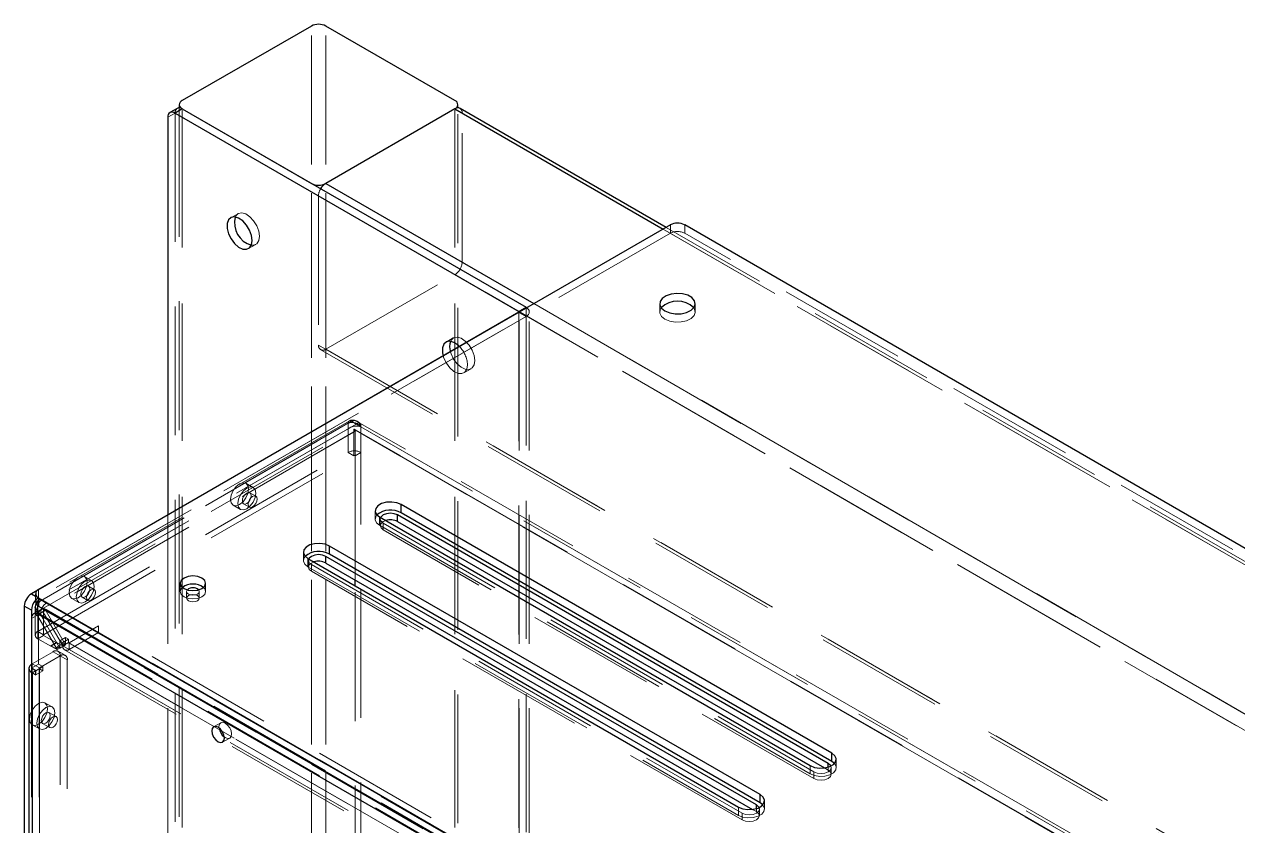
# Model space of a CAD drawing. Header units: millimetres. Extents: x 108 to 5832, y 144 to 4056.
# Drawn here: x 4050.6 to 4289.7, y 3550.1 to 3708 of the extents above; entities that cross this region are included whole.
import ezdxf

# ---------------------------------------------------------------- set-up
doc = ezdxf.new("R2010")
doc.units = ezdxf.units.MM
doc.header["$LTSCALE"] = 20
doc.linetypes.add('HIDDEN', pattern=[1.905, 1.27, -0.635])

msp = doc.modelspace()

# ---------------------------------------------------------------- linework, layer by layer
at = {"color": 7, "linetype": 'Continuous', "lineweight": 25}
for p, q in [((4107.21, 3707.66), (4081.75, 3692.96)), ((4135.49, 3692.96), (4110.04, 3707.66)), ((4080.75, 3691.43), (4079.34, 3690.61)), ((4081.75, 3691.33), (4080.34, 3690.52)), ((4081.17, 3692.15), (4081.17, 3691.52)), ((4081.75, 3691.33), (4149.49, 3652.23)), ((4081.75, 3691.33), (4107.21, 3676.64)), ((4135.49, 3691.33), (4110.04, 3676.64)), ((4136.08, 3691.52), (4136.08, 3692.15)), ((4177.09, 3667.99), (4136.49, 3691.43)), ((4078.92, 3689.7), (4078.92, 3611.32)), ((4080.34, 3690.52), (4148.08, 3651.41)), ((4177.92, 3668.47), (4053.47, 3596.63)), ((5344.64, 2996.57), (4180.75, 3668.47)), ((4148.08, 3651.25), (4052.05, 3595.81)), ((4148.08, 3651.41), (4149.49, 3652.23)), ((4149.49, 3652.23), (4149.63, 3652.14)), ((4209.74, 3564.38), (4124.89, 3613.37)), ((4124.89, 3611.73), (4124.89, 3613.37)), ((4120.64, 3610.92), (4205.5, 3561.93)), ((4209.03, 3562.34), (4124.18, 3611.32)), ((4124.18, 3610.02), (4124.18, 3611.32)), ((4124.18, 3610.02), (4208.28, 3561.47)), ((4209.74, 3562.75), (4124.89, 3611.73)), ((4195.6, 3556.22), (4110.74, 3605.2)), ((4110.74, 3603.57), (4110.74, 3605.2)), ((4106.5, 3602.75), (4191.35, 3553.77)), ((4194.89, 3554.18), (4110.04, 3603.16)), ((4110.04, 3601.85), (4110.04, 3603.16)), ((4195.6, 3554.58), (4110.74, 3603.57)), ((4110.04, 3601.85), (4194.14, 3553.3)), ((4115.83, 3597.36), (4115.83, 3598.51)), ((4052.88, 3595.81), (4052.88, 3594.18)), ((4052.05, 3592.55), (4050.64, 3593.36)), ((4050.64, 3593.36), (4050.64, 3074.04)), ((4052.8, 3593.17), (4052.8, 3592.21)), ((4053.47, 3595), (5217.37, 2923.09)), ((4053.47, 3595), (4053.47, 3593.36)), ((4053.47, 3593.36), (5217.37, 2921.46)), ((4052.05, 3592.55), (4052.05, 3590.91)), ((4052.05, 3590.91), (4052.05, 3581.11)), ((4053.88, 3592.65), (4052.47, 3591.83)), ((4052.8, 3592.34), (4052.8, 3592.02)), ((4054.88, 3592.55), (4053.47, 3591.73)), ((4298.13, 3450.49), (4053.47, 3591.73)), ((4299.54, 3451.31), (4054.88, 3592.55)), ((4051.55, 3581.11), (4051.55, 3083.02)), ((4052.9, 3580.63), (4052.05, 3581.11)), ((4052.19, 3580.22), (4052.19, 3082.13)), ((4052.19, 3580.22), (4052.9, 3579.81)), ((4052.9, 3579.81), (4052.9, 3580.63)), ((4209.74, 3562.75), (4209.74, 3564.38)), ((4210.26, 3562.34), (4209.74, 3562.75)), ((4195.6, 3554.58), (4195.6, 3556.22)), ((4196.12, 3554.18), (4195.6, 3554.58))]:
    msp.add_line(p, q, dxfattribs=at)
at = {"color": 1, "linetype": 'HIDDEN', "lineweight": 18}
for p, q in [((4107.21, 3185.07), (4107.21, 3707.66)), ((4110.04, 3185.07), (4110.04, 3707.66)), ((4081.17, 3691.52), (4081.17, 3169.56)), ((4081.75, 3170.38), (4081.75, 3692.96)), ((4081.75, 3168.75), (4081.75, 3691.33)), ((4135.49, 3170.38), (4135.49, 3692.96)), ((4135.49, 3168.75), (4135.49, 3691.33)), ((4136.08, 3169.56), (4136.08, 3691.52)), ((4078.92, 3689.7), (4080.34, 3690.52)), ((4080.34, 3690.52), (4080.34, 3171.2)), ((4136.91, 3690.52), (5317.77, 3008.81)), ((4136.91, 3661.12), (4136.91, 3690.52)), ((4107.21, 3154.05), (4107.21, 3676.64)), ((4110.04, 3154.05), (4110.04, 3676.64)), ((4108.62, 3674.19), (5289.49, 2992.49)), ((4108.62, 3674.19), (4108.62, 3644.79)), ((4092.73, 3670.68), (4091.32, 3669.87)), ((4176.5, 3667.66), (5316.36, 3009.63)), ((5317.36, 3009.73), (4177.09, 3667.99)), ((4177.92, 3668.47), (4177.92, 3666.84)), ((4180.75, 3666.84), (4180.75, 3668.47)), ((4177.92, 3666.84), (4053.47, 3595)), ((5344.64, 2994.94), (4180.75, 3666.84)), ((4094.82, 3663.81), (4096.23, 3664.62)), ((4136.91, 3661.12), (5317.77, 2979.42)), ((4110.04, 3643.97), (4135.49, 3658.67)), ((4135.49, 3658.67), (5316.36, 2976.97)), ((4151.05, 3652.96), (5290.9, 2994.94)), ((4175.83, 3652.96), (4175.83, 3651.33)), ((4182.83, 3651.33), (4182.83, 3652.96)), ((4149.49, 3650.43), (4148.08, 3651.25)), ((4148.09, 3651.25), (4148.08, 3651.25)), ((4148.08, 3651.25), (4148.08, 3128.66)), ((4148.08, 3651.25), (4148.08, 3128.82)), ((4148.14, 3128.74), (4148.14, 3651.33)), ((4149.49, 3652.23), (4149.49, 3129.64)), ((4150.14, 3128.74), (4150.14, 3651.33)), ((4149.49, 3650.43), (4053.47, 3595)), ((4149.49, 3650.43), (4149.49, 3127.84)), ((4135.16, 3646.19), (4133.74, 3645.38)), ((4108.62, 3644.79), (5289.49, 2963.09)), ((4109.04, 3643.88), (5289.9, 2962.18)), ((4110.04, 3643.97), (5290.9, 2962.27)), ((4137.24, 3639.31), (4138.66, 3640.13)), ((4053.33, 3594.1), (4114.42, 3629.37)), ((4114.63, 3629.82), (4053.53, 3594.56)), ((4115.13, 3629.77), (4054.03, 3594.51)), ((4116.05, 3629.24), (4054.96, 3593.97)), ((4114.42, 3628.3), (4114.42, 3629.37)), ((4114.63, 3629.82), (4114.64, 3629.83)), ((4116.05, 3629.24), (4115.13, 3629.77)), ((4116.05, 3629.24), (4116.45, 3629.46)), ((4116.05, 3629.24), (5279.51, 2957.59)), ((4116.77, 3629.43), (4116.2, 3629.77)), ((4116.45, 3629.46), (4116.77, 3629.43)), ((4116.77, 3629.43), (4116.96, 3629.17)), ((5280.59, 2957.57), (4116.77, 3629.43)), ((4116.96, 3629.17), (4116.97, 3628.71)), ((4114.42, 3628.3), (4053.33, 3593.03)), ((4054.46, 3592.95), (4115.55, 3628.22)), ((4115.55, 3627.65), (4054.46, 3592.38)), ((4116.05, 3627.93), (4054.96, 3592.67)), ((4115, 3628.63), (4114.42, 3628.3)), ((4114.42, 3623.65), (4114.42, 3628.3)), ((4115.69, 3628.81), (4115, 3628.63)), ((4115.55, 3627.65), (4115.55, 3628.22)), ((4116.05, 3627.93), (4115.55, 3628.22)), ((4115.58, 3627.71), (4115.55, 3627.65)), ((4115.55, 3627.65), (4115.55, 3623)), ((4115.61, 3627.77), (4115.58, 3627.71)), ((4115.62, 3627.77), (4115.61, 3627.77)), ((4116.38, 3628.83), (4115.69, 3628.81)), ((4115.73, 3628.19), (4115.69, 3628.21)), ((4115.88, 3628.06), (4115.83, 3628.06)), ((4115.83, 3628.06), (5280.01, 2955.99)), ((4115.83, 3623), (4115.83, 3628.06)), ((4115.91, 3628.06), (4115.88, 3628.06)), ((4116, 3628.03), (4115.98, 3628.05)), ((5279.51, 2956.28), (4116.05, 3627.93)), ((5279.56, 2956.33), (4116.23, 3627.9)), ((4116.97, 3628.71), (4116.38, 3628.83)), ((4116.97, 3628.71), (5281.15, 2956.65)), ((4116.97, 3623.65), (4116.97, 3628.71)), ((4053.33, 3588.38), (4114.42, 3623.65)), ((4054.46, 3587.73), (4115.55, 3623)), ((4114.42, 3623.65), (4115.55, 3623)), ((4115.83, 3623), (4116.97, 3623.65)), ((4115.83, 3598.51), (4115.83, 3623)), ((4116.97, 3114.13), (4116.97, 3623.65)), ((4095.73, 3616.75), (4094.32, 3617.57)), ((4096.24, 3615.02), (4095.1, 3615.67)), ((4091.82, 3613.24), (4093.23, 3612.42)), ((4093.85, 3613.51), (4094.99, 3612.85)), ((4078.92, 3611.32), (4078.92, 3170.38)), ((4119.76, 3612.14), (4119.76, 3610.51)), ((4120.64, 3609.28), (4120.64, 3610.92)), ((4120.76, 3610.51), (4120.76, 3609.2)), ((4120.64, 3609.28), (4205.5, 3560.3)), ((4121.35, 3609.69), (4206.2, 3560.71)), ((4121.35, 3608.38), (4121.35, 3609.69)), ((4206.2, 3559.4), (4121.35, 3608.38)), ((4105.62, 3603.98), (4105.62, 3602.34)), ((4106.5, 3601.12), (4106.5, 3602.75)), ((4106.5, 3601.12), (4191.35, 3552.13)), ((4106.62, 3602.34), (4106.62, 3601.04)), ((4107.21, 3601.53), (4192.06, 3552.54)), ((4107.21, 3600.22), (4107.21, 3601.53)), ((4063.91, 3598.38), (4062.5, 3599.2)), ((4192.06, 3551.24), (4107.21, 3600.22)), ((4053.47, 3595), (4053.47, 3596.63)), ((4064.42, 3596.65), (4063.28, 3597.3)), ((4081.37, 3597.85), (4081.37, 3596.22)), ((4082.62, 3596.22), (4082.62, 3594.91)), ((4085.12, 3594.91), (4085.12, 3596.22)), ((4086.37, 3596.22), (4086.37, 3597.85)), ((4115.83, 3113.48), (4115.83, 3597.36)), ((4052.88, 3595.33), (4053.47, 3595)), ((4053.33, 3593.03), (4053.33, 3594.1)), ((4053.52, 3594.55), (4053.53, 3594.56)), ((4054.96, 3593.97), (4054.03, 3594.51)), ((4054.13, 3592.98), (4054.51, 3593.56)), ((4054.51, 3593.56), (4054.96, 3593.97)), ((4054.96, 3593.97), (5218.42, 2922.32)), ((4060, 3594.87), (4061.41, 3594.05)), ((4062.03, 3595.14), (4063.17, 3594.48)), ((4052.05, 3590.91), (4053.47, 3591.73)), ((4052.94, 3592.65), (4052.8, 3592.21)), ((4052.8, 3592.21), (4052.94, 3591.78)), ((4052.8, 3592.02), (4052.8, 3587.65)), ((4053.33, 3593.03), (4052.94, 3592.65)), ((4052.94, 3591.78), (4053.33, 3591.4)), ((4053.33, 3588.38), (4053.33, 3593.03)), ((4053.83, 3591.69), (4053.33, 3591.97)), ((4053.33, 3591.4), (4053.33, 3591.97)), ((4053.33, 3591.4), (4057.14, 3584.78)), ((4053.33, 3586.91), (4053.33, 3591.4)), ((4053.47, 3591.73), (4053.47, 3581.93)), ((4053.83, 3591.69), (4053.89, 3592.33)), ((4057.64, 3585.07), (4053.83, 3591.69)), ((4053.83, 3591.69), (4300.95, 3449.03)), ((4053.89, 3592.33), (4053.99, 3592.59)), ((4054.4, 3592.82), (4054.4, 3592.38)), ((4054.41, 3592.3), (4054.4, 3592.26)), ((4054.4, 3592.26), (4054.4, 3592.21)), ((4054.4, 3592.21), (4054.4, 3592.17)), ((4054.4, 3592.17), (4054.41, 3592.13)), ((4054.4, 3592.04), (4054.4, 3587.65)), ((4054.43, 3592.34), (4054.41, 3592.3)), ((4054.41, 3592.13), (4054.43, 3592.09)), ((4054.46, 3592.38), (4054.43, 3592.34)), ((4054.43, 3592.09), (4054.46, 3592.05)), ((4054.96, 3592.67), (4054.46, 3592.95)), ((4054.46, 3592.38), (4054.46, 3592.95)), ((4054.96, 3592.34), (4054.46, 3592.63)), ((4054.46, 3592.05), (4054.46, 3592.63)), ((4054.46, 3587.73), (4054.46, 3592.38)), ((4054.46, 3592.05), (4058.28, 3585.44)), ((4054.46, 3592.05), (4054.46, 3587.57)), ((4054.93, 3592.56), (4054.94, 3592.6)), ((4054.93, 3592.47), (4054.93, 3592.52)), ((4054.93, 3592.43), (4054.93, 3592.47)), ((4054.94, 3592.38), (4054.93, 3592.43)), ((4054.94, 3592.6), (4054.95, 3592.64)), ((4054.96, 3592.34), (4054.94, 3592.38)), ((4054.95, 3592.64), (4054.96, 3592.67)), ((4054.96, 3592.67), (5218.42, 2921.01)), ((5218.14, 2920.85), (4054.96, 3592.34)), ((4058.78, 3585.73), (4054.96, 3592.34)), ((4053.33, 3588.38), (4054.46, 3587.73)), ((4065.28, 3589.48), (4059.48, 3586.13)), ((5219.69, 2923.05), (4065.28, 3589.48)), ((4065.28, 3588.17), (4065.28, 3589.48)), ((4053.33, 3586.91), (4054.46, 3587.57)), ((4055.87, 3585.44), (4053.33, 3586.91)), ((4057, 3586.1), (4054.46, 3587.57)), ((4057, 3586.17), (4055.87, 3585.52)), ((4055.87, 3585.44), (4057, 3586.1)), ((4057, 3586.17), (4058.28, 3585.44)), ((4057, 3586.1), (4057, 3586.17)), ((4058.28, 3586.01), (4057.14, 3585.36)), ((4058.78, 3587.2), (4057.64, 3586.54)), ((4058.21, 3586.22), (4057.64, 3586.54)), ((4057.64, 3586.54), (4057.64, 3585.07)), ((4059.34, 3586.87), (4058.21, 3586.22)), ((4058.21, 3585.56), (4058.21, 3586.22)), ((4059.34, 3586.22), (4058.21, 3585.56)), ((4058.78, 3585.73), (4058.28, 3586.01)), ((4058.28, 3585.44), (4058.28, 3586.01)), ((4058.78, 3587.2), (4059.34, 3586.87)), ((4058.78, 3585.73), (4058.78, 3587.2)), ((4059.34, 3586.87), (4059.34, 3586.22)), ((4059.34, 3586.22), (5213.75, 2919.79)), ((4059.38, 3586.12), (5213.8, 2919.7)), ((4065.28, 3588.17), (4059.48, 3584.83)), ((5213.9, 2919.71), (4059.48, 3586.13)), ((4059.48, 3586.13), (4059.48, 3584.83)), ((5219.69, 2921.75), (4065.28, 3588.17)), ((4052.19, 3582.01), (4056.3, 3584.38)), ((4057.14, 3584.78), (4055.87, 3585.52)), ((4055.87, 3585.52), (4055.87, 3585.44)), ((4057.71, 3583.56), (4056.3, 3584.38)), ((4058.28, 3585.44), (4057.14, 3584.78)), ((4057.64, 3585.07), (4057.14, 3585.36)), ((4057.14, 3584.78), (4057.14, 3585.36)), ((4058.71, 3583.66), (4057.3, 3584.48)), ((4058.78, 3585.73), (4057.64, 3585.07)), ((4058.21, 3585.56), (4300.95, 3445.43)), ((4058.58, 3584.74), (4300.95, 3444.82)), ((4059.48, 3584.83), (5213.9, 2918.4)), ((4052.19, 3582.01), (4052.05, 3581.92)), ((4053.47, 3581.93), (4052.05, 3581.11)), ((4052.19, 3582.01), (4052.19, 3083.92)), ((4053.61, 3581.2), (4052.19, 3582.01)), ((4054.32, 3581.44), (4052.9, 3580.63)), ((4053.47, 3581.93), (4054.32, 3581.44)), ((4053.61, 3581.2), (4057.71, 3583.56)), ((4053.61, 3083.11), (4053.61, 3581.2)), ((4054.32, 3581.44), (4054.32, 3580.63)), ((4057.71, 3583.56), (4059.12, 3582.75)), ((4057.71, 3583.56), (4057.71, 3088.74)), ((4059.12, 3582.75), (4059.12, 3087.92)), ((4052.05, 3581.11), (4052.05, 3082.22)), ((4053.61, 3581.03), (4052.9, 3580.63)), ((4054.32, 3580.63), (4052.9, 3579.81)), ((4053.55, 3581.11), (4053.55, 3083.02)), ((4054.32, 3580.63), (4053.61, 3581.03)), ((4053.61, 3581.03), (4053.61, 3082.94)), ((4056.13, 3573.48), (4054.72, 3574.3)), ((4056.92, 3571.58), (4055.51, 3572.4)), ((4052.22, 3569.97), (4053.63, 3569.15)), ((4054.26, 3570.23), (4055.67, 3569.42)), ((4089.36, 3570.39), (4087.95, 3569.57)), ((4089.7, 3566.54), (4091.11, 3567.35)), ((4210.62, 3561.52), (4210.62, 3563.16)), ((4205.5, 3560.3), (4205.5, 3561.93)), ((4206.2, 3559.4), (4206.2, 3560.71)), ((4208.28, 3561.47), (4209.03, 3561.03)), ((4209.03, 3561.03), (4209.03, 3561.63)), ((4209.62, 3560.22), (4209.62, 3561.52)), ((4196.47, 3553.36), (4196.47, 3554.99)), ((4191.35, 3552.13), (4191.35, 3553.77)), ((4192.06, 3551.24), (4192.06, 3552.54)), ((4194.14, 3553.3), (4194.89, 3552.87)), ((4194.89, 3552.87), (4194.89, 3553.46)), ((4195.47, 3552.05), (4195.47, 3553.36))]:
    msp.add_line(p, q, dxfattribs=at)
at = {"color": 8, "linetype": 'Continuous', "lineweight": 25}
for p, q in [((4135.49, 3691.33), (4176.5, 3667.66)), ((4110.04, 3676.64), (4151.05, 3652.96)), ((4148.08, 3651.41), (4148.08, 3651.25)), ((4052.05, 3595.81), (4052.88, 3595.33)), ((4053.99, 3592.59), (4054.13, 3592.98)), ((4052.9, 3580.63), (4052.19, 3580.22)), ((4209.03, 3561.63), (4209.03, 3562.34)), ((4194.89, 3553.46), (4194.89, 3554.18))]:
    msp.add_line(p, q, dxfattribs=at)
at = {"color": 7, "linetype": 'Continuous', "lineweight": 25, "flags": 128}
for points in [[(4095.54, 3665.41), (4095.41, 3666.41), (4095.02, 3667.46), (4094.42, 3668.45), (4093.67, 3669.26), (4092.86, 3669.8), (4092.07, 3670.03), (4091.39, 3669.91), (4090.89, 3669.45), (4090.62, 3668.72), (4090.62, 3667.78), (4090.89, 3666.73), (4091.39, 3665.7), (4092.07, 3664.79), (4092.86, 3664.11), (4093.67, 3663.72), (4094.42, 3663.66), (4095.02, 3663.95), (4095.41, 3664.56), (4095.54, 3665.41)], [(4176.86, 3651.53), (4177.8, 3651.15), (4178.9, 3650.96), (4180.05, 3650.98), (4181.12, 3651.23), (4182, 3651.66), (4182.59, 3652.23), (4182.83, 3652.88), (4182.69, 3653.54), (4182.18, 3654.14), (4181.37, 3654.61), (4180.33, 3654.9), (4179.19, 3654.98), (4178.06, 3654.84), (4177.07, 3654.5), (4176.33, 3654), (4175.91, 3653.38), (4175.86, 3652.71), (4176.19, 3652.07), (4176.86, 3651.53)], [(4136.38, 3644.5), (4136.1, 3644.76), (4135.29, 3645.31), (4134.5, 3645.54), (4133.82, 3645.42), (4133.32, 3644.96), (4133.05, 3644.22), (4133.05, 3643.28), (4133.18, 3642.65)], [(4124.89, 3613.37), (4124.03, 3613.71), (4123.03, 3613.87), (4121.99, 3613.81), (4121.04, 3613.56), (4120.31, 3613.13), (4119.87, 3612.59), (4119.78, 3611.99), (4120.05, 3611.41), (4120.64, 3610.92)], [(4124.18, 3611.32), (4123.53, 3611.57), (4122.76, 3611.66), (4122, 3611.57), (4121.35, 3611.32), (4120.92, 3610.95), (4120.83, 3610.81)], [(4110.74, 3605.2), (4109.89, 3605.55), (4108.88, 3605.7), (4107.85, 3605.65), (4106.9, 3605.4), (4106.16, 3604.97), (4105.72, 3604.42), (4105.63, 3603.83), (4105.9, 3603.24), (4106.5, 3602.75)], [(4110.04, 3603.16), (4109.39, 3603.41), (4108.62, 3603.5), (4107.86, 3603.41), (4107.21, 3603.16), (4106.77, 3602.79), (4106.69, 3602.64)], [(4082.11, 3596.83), (4082.92, 3596.52), (4083.87, 3596.41), (4084.83, 3596.52), (4085.64, 3596.83), (4086.18, 3597.3), (4086.37, 3597.85), (4086.18, 3598.41), (4085.64, 3598.87), (4084.83, 3599.19), (4083.87, 3599.3), (4082.92, 3599.19), (4082.11, 3598.87), (4081.56, 3598.41), (4081.37, 3597.85), (4081.56, 3597.3), (4082.11, 3596.83)], [(4052.05, 3581.92), (4051.92, 3581.82), (4051.72, 3581.6), (4051.59, 3581.36), (4051.55, 3581.11), (4051.59, 3580.87), (4051.72, 3580.63), (4051.92, 3580.41), (4052.19, 3580.22)], [(4090.06, 3567.34), (4089.97, 3567.94), (4089.7, 3568.56), (4089.3, 3569.1), (4088.82, 3569.48), (4088.35, 3569.65), (4087.95, 3569.57), (4087.68, 3569.26), (4087.59, 3568.77), (4087.68, 3568.17), (4087.95, 3567.55), (4088.35, 3567.01), (4088.82, 3566.62), (4089.3, 3566.46), (4089.7, 3566.54), (4089.97, 3566.85), (4090.06, 3567.34)], [(4205.5, 3561.93), (4206.35, 3561.59), (4207.36, 3561.43), (4208.39, 3561.48), (4209.34, 3561.74), (4210.07, 3562.16), (4210.51, 3562.71), (4210.61, 3563.31), (4210.34, 3563.89), (4209.74, 3564.38)], [(4209.55, 3561.83), (4209.46, 3561.96), (4209.03, 3562.34)], [(4191.35, 3553.77), (4192.21, 3553.42), (4193.21, 3553.27), (4194.25, 3553.32), (4195.2, 3553.57), (4195.93, 3554), (4196.37, 3554.54), (4196.46, 3555.14), (4196.19, 3555.72), (4195.6, 3556.22)], [(4195.4, 3553.67), (4195.32, 3553.8), (4194.89, 3554.18)]]:
    msp.add_lwpolyline(points, dxfattribs=at)
at = {"color": 1, "linetype": 'HIDDEN', "lineweight": 18, "flags": 128}
for points in [[(4096.95, 3666.22), (4096.82, 3667.23), (4096.43, 3668.28), (4095.83, 3669.26), (4095.09, 3670.07), (4094.28, 3670.62), (4093.49, 3670.84), (4092.8, 3670.72), (4092.3, 3670.27), (4092.17, 3670.02)], [(4095.37, 3664.47), (4095.83, 3664.48), (4096.43, 3664.77), (4096.82, 3665.37), (4096.95, 3666.22)], [(4149.63, 3652.14), (4149.77, 3652.03), (4149.97, 3651.81), (4150.09, 3651.58), (4150.14, 3651.33), (4150.09, 3651.08), (4149.97, 3650.84), (4149.77, 3650.62), (4149.49, 3650.43)], [(4176.13, 3652.14), (4175.91, 3651.74), (4175.86, 3651.08), (4176.19, 3650.44), (4176.86, 3649.9)], [(4176.86, 3649.9), (4177.8, 3649.51), (4178.9, 3649.32), (4180.05, 3649.35), (4181.12, 3649.59), (4182, 3650.02), (4182.59, 3650.59), (4182.83, 3651.24), (4182.69, 3651.9), (4182.53, 3652.14)], [(4139.38, 3641.73), (4139.25, 3642.74), (4138.86, 3643.79), (4138.26, 3644.77), (4137.51, 3645.58), (4136.7, 3646.13), (4135.91, 3646.35), (4135.23, 3646.23), (4134.73, 3645.78), (4134.6, 3645.53)], [(4134.6, 3643.46), (4134.73, 3643.06), (4135.23, 3642.03), (4135.91, 3641.12), (4136.7, 3640.43), (4137.51, 3640.04), (4138.26, 3639.99), (4138.86, 3640.28), (4139.25, 3640.88), (4139.38, 3641.73)], [(4133.18, 3642.65), (4133.32, 3642.24), (4133.82, 3641.21), (4134.5, 3640.3), (4135.29, 3639.61), (4136.1, 3639.22), (4136.85, 3639.17), (4137.44, 3639.46), (4137.83, 3640.07), (4137.97, 3640.92)], [(4114.42, 3629.37), (4114.43, 3629.52), (4114.47, 3629.65), (4114.54, 3629.75), (4114.63, 3629.82), (4114.63, 3629.82)], [(4091.3, 3614.38), (4091.43, 3615.24), (4091.82, 3616.13), (4092.39, 3616.9), (4093.07, 3617.45), (4093.74, 3617.68), (4094.32, 3617.57), (4094.7, 3617.13), (4094.83, 3616.43), (4094.7, 3615.57), (4094.32, 3614.68), (4093.74, 3613.91), (4093.07, 3613.36), (4092.39, 3613.13), (4091.82, 3613.24), (4091.43, 3613.68), (4091.3, 3614.38)], [(4092.71, 3613.57), (4092.85, 3614.43), (4093.23, 3615.31), (4093.8, 3616.08), (4094.48, 3616.63), (4095.16, 3616.87), (4095.73, 3616.75), (4096.11, 3616.31), (4096.25, 3615.61), (4096.11, 3614.75), (4095.73, 3613.87), (4095.16, 3613.09), (4094.48, 3612.55), (4093.8, 3612.31), (4093.23, 3612.42), (4092.85, 3612.86), (4092.71, 3613.57)], [(4093.6, 3614.08), (4093.66, 3614.51), (4093.85, 3614.95), (4094.14, 3615.34), (4094.48, 3615.61), (4094.82, 3615.73), (4095.1, 3615.67), (4095.3, 3615.45), (4095.36, 3615.1), (4095.3, 3614.67), (4095.1, 3614.23), (4094.82, 3613.84), (4094.48, 3613.57), (4094.14, 3613.45), (4093.85, 3613.51), (4093.66, 3613.73), (4093.6, 3614.08)], [(4096.49, 3614.45), (4096.43, 3614.8), (4096.24, 3615.02), (4095.95, 3615.07), (4095.61, 3614.96), (4095.27, 3614.68), (4094.99, 3614.3), (4094.79, 3613.85), (4094.73, 3613.43), (4094.79, 3613.07), (4094.99, 3612.85), (4095.27, 3612.8), (4095.61, 3612.92), (4095.95, 3613.19), (4096.24, 3613.57), (4096.43, 3614.02), (4096.49, 3614.45)], [(4120.12, 3611.32), (4119.87, 3610.96), (4119.78, 3610.36), (4120.05, 3609.78), (4120.64, 3609.28)], [(4120.83, 3610.81), (4120.76, 3610.51), (4120.92, 3610.07), (4121.35, 3609.69)], [(4121.35, 3608.38), (4120.92, 3608.76), (4120.76, 3609.2), (4120.92, 3609.64), (4121.35, 3610.02), (4121.84, 3610.22)], [(4105.98, 3603.16), (4105.72, 3602.79), (4105.63, 3602.19), (4105.9, 3601.61), (4106.5, 3601.12)], [(4106.69, 3602.64), (4106.62, 3602.34), (4106.77, 3601.9), (4107.21, 3601.53)], [(4107.21, 3600.22), (4106.77, 3600.6), (4106.62, 3601.04), (4106.77, 3601.48), (4107.21, 3601.85), (4107.7, 3602.06)], [(4059.48, 3596.02), (4059.61, 3596.87), (4060, 3597.76), (4060.57, 3598.53), (4061.25, 3599.08), (4061.92, 3599.31), (4062.5, 3599.2), (4062.88, 3598.76), (4063.01, 3598.06), (4062.88, 3597.2), (4062.5, 3596.31), (4061.92, 3595.54), (4061.25, 3594.99), (4060.57, 3594.76), (4060, 3594.87), (4059.61, 3595.31), (4059.48, 3596.02)], [(4060.89, 3595.2), (4061.03, 3596.06), (4061.41, 3596.94), (4061.98, 3597.72), (4062.66, 3598.26), (4063.34, 3598.5), (4063.91, 3598.38), (4064.29, 3597.94), (4064.43, 3597.24), (4064.29, 3596.38), (4063.91, 3595.5), (4063.34, 3594.72), (4062.66, 3594.18), (4061.98, 3593.94), (4061.41, 3594.05), (4061.03, 3594.5), (4060.89, 3595.2)], [(4061.78, 3595.71), (4061.84, 3596.14), (4062.03, 3596.58), (4062.32, 3596.97), (4062.66, 3597.24), (4063, 3597.36), (4063.28, 3597.3), (4063.48, 3597.08), (4063.54, 3596.73), (4063.48, 3596.3), (4063.28, 3595.86), (4063, 3595.47), (4062.66, 3595.2), (4062.32, 3595.08), (4062.03, 3595.14), (4061.84, 3595.36), (4061.78, 3595.71)], [(4064.68, 3596.08), (4064.61, 3596.43), (4064.42, 3596.65), (4064.13, 3596.7), (4063.79, 3596.59), (4063.45, 3596.31), (4063.17, 3595.93), (4062.97, 3595.49), (4062.91, 3595.06), (4062.97, 3594.7), (4063.17, 3594.48), (4063.45, 3594.43), (4063.79, 3594.55), (4064.13, 3594.82), (4064.42, 3595.21), (4064.61, 3595.65), (4064.68, 3596.08)], [(4081.81, 3597.04), (4081.56, 3596.77), (4081.37, 3596.22), (4081.56, 3595.67), (4082.11, 3595.2)], [(4082.11, 3595.2), (4082.92, 3594.89), (4083.87, 3594.78), (4084.83, 3594.89), (4085.64, 3595.2), (4086.18, 3595.67), (4086.37, 3596.22), (4086.18, 3596.77), (4085.93, 3597.04)], [(4082.77, 3596.56), (4082.72, 3596.5), (4082.62, 3596.22), (4082.72, 3595.94), (4082.99, 3595.71)], [(4084.76, 3595.42), (4085.03, 3595.19), (4085.12, 3594.91), (4085.03, 3594.64), (4084.76, 3594.4), (4084.35, 3594.25), (4083.87, 3594.19), (4083.39, 3594.25), (4082.99, 3594.4), (4082.72, 3594.64), (4082.62, 3594.91), (4082.72, 3595.19), (4082.99, 3595.42), (4083.39, 3595.58), (4083.87, 3595.64), (4084.35, 3595.58), (4084.76, 3595.42)], [(4082.99, 3595.71), (4083.39, 3595.55), (4083.87, 3595.5), (4084.35, 3595.55), (4084.76, 3595.71), (4085.03, 3595.94), (4085.12, 3596.22), (4085.03, 3596.5), (4084.98, 3596.56)], [(4052.82, 3593.16), (4052.86, 3593.55), (4052.9, 3593.65), (4053.13, 3593.95), (4053.33, 3594.1), (4053.33, 3594.1), (4053.33, 3594.1)], [(4053.53, 3594.56), (4053.53, 3594.56), (4053.64, 3594.6), (4053.76, 3594.6), (4053.9, 3594.57), (4054.03, 3594.51)], [(4054.46, 3592.95), (4054.43, 3592.93), (4054.41, 3592.89), (4054.4, 3592.82), (4054.42, 3592.72), (4054.44, 3592.67), (4054.45, 3592.64), (4054.46, 3592.63), (4054.46, 3592.63), (4054.46, 3592.63), (4054.46, 3592.63), (4054.46, 3592.63)], [(4051.7, 3571.11), (4051.83, 3571.97), (4052.22, 3572.85), (4052.79, 3573.63), (4053.47, 3574.17), (4054.14, 3574.41), (4054.72, 3574.3), (4055.1, 3573.86), (4055.24, 3573.15), (4055.1, 3572.29), (4054.72, 3571.41), (4054.14, 3570.64), (4053.47, 3570.09), (4052.79, 3569.86), (4052.22, 3569.97), (4051.83, 3570.41), (4051.7, 3571.11)], [(4053.11, 3570.3), (4053.25, 3571.15), (4053.63, 3572.04), (4054.21, 3572.81), (4054.88, 3573.36), (4055.56, 3573.59), (4056.13, 3573.48), (4056.51, 3573.04), (4056.65, 3572.34), (4056.51, 3571.48), (4056.13, 3570.59), (4055.56, 3569.82), (4054.88, 3569.27), (4054.21, 3569.04), (4053.63, 3569.15), (4053.25, 3569.59), (4053.11, 3570.3)], [(4054, 3570.81), (4054.07, 3571.24), (4054.26, 3571.68), (4054.54, 3572.06), (4054.88, 3572.34), (4055.22, 3572.45), (4055.51, 3572.4), (4055.7, 3572.18), (4055.77, 3571.83), (4055.7, 3571.4), (4055.51, 3570.96), (4055.22, 3570.57), (4054.88, 3570.3), (4054.54, 3570.18), (4054.26, 3570.23), (4054.07, 3570.45), (4054, 3570.81)], [(4057.18, 3571.01), (4057.11, 3571.36), (4056.92, 3571.58), (4056.63, 3571.64), (4056.3, 3571.52), (4055.96, 3571.25), (4055.67, 3570.86), (4055.48, 3570.42), (4055.41, 3569.99), (4055.48, 3569.64), (4055.67, 3569.42), (4055.96, 3569.36), (4056.3, 3569.48), (4056.63, 3569.75), (4056.92, 3570.14), (4057.11, 3570.58), (4057.18, 3571.01)], [(4091.47, 3568.16), (4091.38, 3568.76), (4091.11, 3569.38), (4090.71, 3569.92), (4090.24, 3570.3), (4089.76, 3570.46), (4089.36, 3570.39), (4089.09, 3570.08), (4089, 3569.58), (4089.01, 3569.35)], [(4090.05, 3567.57), (4090.24, 3567.44), (4090.71, 3567.28), (4091.11, 3567.35), (4091.38, 3567.66), (4091.47, 3568.16)], [(4205.5, 3560.3), (4206.35, 3559.95), (4207.36, 3559.8), (4208.39, 3559.85), (4209.34, 3560.1), (4210.07, 3560.53), (4210.51, 3561.07), (4210.61, 3561.67), (4210.34, 3562.26), (4210.26, 3562.34)], [(4206.2, 3560.71), (4206.85, 3560.46), (4207.62, 3560.37), (4208.38, 3560.46), (4209.03, 3560.71), (4209.46, 3561.08), (4209.62, 3561.52), (4209.55, 3561.83)], [(4209.03, 3561.03), (4209.46, 3560.66), (4209.62, 3560.22), (4209.46, 3559.77), (4209.03, 3559.4), (4208.38, 3559.15), (4207.62, 3559.06), (4206.85, 3559.15), (4206.2, 3559.4)], [(4191.35, 3552.13), (4192.21, 3551.79), (4193.21, 3551.63), (4194.25, 3551.69), (4195.2, 3551.94), (4195.93, 3552.37), (4196.37, 3552.91), (4196.46, 3553.51), (4196.19, 3554.09), (4196.12, 3554.18)], [(4192.06, 3552.54), (4192.71, 3552.29), (4193.47, 3552.2), (4194.24, 3552.29), (4194.89, 3552.54), (4195.32, 3552.92), (4195.47, 3553.36), (4195.4, 3553.67)], [(4194.89, 3552.87), (4195.32, 3552.49), (4195.47, 3552.05), (4195.32, 3551.61), (4194.89, 3551.24), (4194.24, 3550.99), (4193.47, 3550.9), (4192.71, 3550.99), (4192.06, 3551.24)]]:
    msp.add_lwpolyline(points, dxfattribs=at)
at = {"color": 7, "linetype": 'Continuous', "lineweight": 25}
for centre, radius, start, end in [((4108.62, 3704.93), 3.07, 62.609, 117.3907), ((4081.17, 3690.51), 1.01, 54.3921, 114.297), ((4082.06, 3692.15), 0.873, 110.784, 249.216), ((4135.18, 3692.15), 0.873, 290.7828, 69.2179), ((4136.08, 3690.51), 1.01, 65.7018, 125.608), ((4079.79, 3689.84), 0.873, 50.7961, 189.2132), ((4108.62, 3679.37), 3.07, 242.61, 297.39), ((4111.56, 3674.19), 2.89, 121.9589, 151.1417), ((4096.69, 3668.93), 4.65, 166.4469, 253.5475), ((4179.33, 3665.74), 3.07, 62.6087, 117.3916), ((4179.33, 3648.78), 4.65, 46.46, 133.54), ((4148.05, 3651.33), 0.0862, 295.8413, 69.8064), ((4137.67, 3644.49), 3.24, 161.4538, 198.4982), ((4122.79, 3608.16), 4.14, 59.6118, 130.1737), ((4122.75, 3607.21), 3.15, 63.0513, 106.8082), ((4108.65, 3600), 4.14, 59.6124, 130.1731), ((4108.61, 3599.05), 3.15, 63.0516, 106.8072), ((4053.71, 3593.22), 3.07, 122.6052, 177.3943), ((4053.78, 3595.81), 0.873, 110.7805, 249.218), ((4083.87, 3594.24), 3.47, 53.5911, 126.4085), ((4083.87, 3595.3), 1.67, 48.7128, 131.2872), ((4055.14, 3592.4), 3.09, 136.9727, 177.2998), ((4053.88, 3594.28), 1.01, 185.6938, 245.6266), ((4052.92, 3591.05), 0.873, 50.7979, 189.2128), ((4054.3, 3591.73), 1.01, 54.3935, 114.2978), ((4091.77, 3569.76), 2.79, 188.3082, 231.6837)]:
    msp.add_arc(centre, radius, start, end, dxfattribs=at)
at = {"color": 1, "linetype": 'HIDDEN', "lineweight": 18}
for centre, radius, start, end in [((4081.46, 3690.56), 1.12, 129.0505, 182.2622), ((4135.95, 3690.64), 0.959, 352.7494, 55.9393), ((4110.81, 3674.29), 2.19, 144.0838, 182.8123), ((4179.33, 3664.11), 3.07, 62.6087, 117.3916), ((4133.84, 3661.26), 3.07, 302.6076, 357.3942), ((4109.48, 3644.65), 0.873, 170.7871, 309.1977), ((4132.48, 3640.63), 5.49, 2.9756, 44.7322), ((4114.83, 3629.36), 0.508, 54.5464, 112.4612), ((4115.69, 3621.19), 2.77, 62.6088, 117.3912), ((4115.69, 3622.72), 0.307, 62.6015, 117.3936), ((4054.79, 3592.81), 2.55, 121.0561, 138.1729), ((4053.88, 3594.08), 1.01, 114.369, 174.3063), ((4053.83, 3594.15), 0.508, 127.6344, 185.4575), ((4054.42, 3591.85), 0.959, 124.0614, 187.2485), ((4053.6, 3587.65), 0.786, 110.7807, 249.2193), ((4054.49, 3587.65), 0.0873, 110.78, 249.2348), ((4059.43, 3586.2), 0.0873, 170.7773, 309.2563), ((4056.85, 3583.7), 0.873, 350.7808, 129.2026), ((4058.26, 3582.89), 0.873, 350.7808, 129.2026), ((4058.99, 3585.44), 0.786, 170.7847, 309.2078), ((4053.64, 3581.11), 0.0873, 110.7767, 249.2085)]:
    msp.add_arc(centre, radius, start, end, dxfattribs=at)
for points, knots in [([(4114.42, 3629.37), (4114.42, 3629.37), (4114.49, 3629.41), (4114.7, 3629.5), (4114.98, 3629.55), (4115.37, 3629.55), (4115.84, 3629.47), (4116.28, 3629.26), (4116.57, 3629.07), (4116.7, 3628.97), (4116.81, 3628.87), (4116.87, 3628.81), (4116.91, 3628.77), (4116.93, 3628.75), (4116.95, 3628.73), (4116.95, 3628.73), (4116.95, 3628.73), (4116.95, 3628.73), (4116.95, 3628.72), (4116.96, 3628.72), (4116.96, 3628.72), (4116.96, 3628.72), (4116.97, 3628.71)], [0, 0, 0, 0, 0.00002, 0.105878, 0.271156, 0.316072, 0.534169, 0.760866, 0.798592, 0.884636, 0.927325, 0.957813, 0.975306, 0.985468, 0.991431, 0.991668, 0.991776, 0.992282, 0.994307, 0.996656, 0.99709, 1, 1, 1, 1]), ([(4116.2, 3629.76), (4116.03, 3629.84), (4115.71, 3630), (4115.18, 3630.04), (4114.8, 3629.92), (4114.65, 3629.84), (4114.64, 3629.83)], [0, 0, 0, 0, 0.3310353, 0.6543878, 0.9729479, 1, 1, 1, 1]), ([(4116.97, 3628.71), (4116.96, 3628.72), (4116.96, 3628.72), (4116.96, 3628.72), (4116.96, 3628.73), (4116.96, 3628.73), (4116.88, 3628.95), (4116.71, 3629.33), (4116.3, 3629.74), (4115.96, 3629.89), (4115.64, 3629.93), (4115.4, 3629.9), (4115.2, 3629.82), (4115.13, 3629.77), (4115.13, 3629.77)], [0, 0, 0, 0, 0.002912, 0.003355, 0.00569, 0.007716, 0.008213, 0.247808, 0.465337, 0.683635, 0.728591, 0.894022, 0.99998, 1, 1, 1, 1]), ([(4115.83, 3628.06), (4115.83, 3628.06), (4115.83, 3628.08), (4115.81, 3628.1), (4115.77, 3628.15), (4115.71, 3628.2), (4115.64, 3628.23), (4115.59, 3628.24), (4115.56, 3628.23), (4115.55, 3628.22)], [0, 0, 0, 0, 0.0070877, 0.1305138, 0.2521473, 0.5297508, 0.7289365, 0.8641297, 1, 1, 1, 1]), ([(4115.73, 3627.94), (4115.72, 3627.92), (4115.68, 3627.87), (4115.64, 3627.81), (4115.62, 3627.77)], [0, 0, 0, 0, 0.333746, 1, 1, 1, 1]), ([(4115.83, 3628.06), (4115.81, 3628.04), (4115.78, 3628), (4115.74, 3627.95), (4115.73, 3627.94)], [0, 0, 0, 0, 0.666275, 1, 1, 1, 1]), ([(4115.98, 3628.05), (4115.97, 3628.05), (4115.96, 3628.06), (4115.94, 3628.06), (4115.91, 3628.06), (4115.91, 3628.06)], [0, 0, 0, 0, 0.061851, 0.969783, 1, 1, 1, 1]), ([(4116.05, 3627.93), (4116.04, 3627.96), (4116.02, 3628), (4116, 3628.02), (4116, 3628.03)], [0, 0, 0, 0, 0.666461, 1, 1, 1, 1]), ([(4053.52, 3594.55), (4053.51, 3594.54), (4053.37, 3594.46), (4053.13, 3594.25), (4053.02, 3594.01), (4052.97, 3593.91)], [0, 0, 0, 0, 0.04954, 0.6421195, 1, 1, 1, 1]), ([(4054.03, 3594.51), (4054.03, 3594.51), (4053.96, 3594.46), (4053.78, 3594.33), (4053.6, 3594.11), (4053.42, 3593.82), (4053.37, 3593.63), (4053.32, 3593.49)], [0, 0, 0, 0, 0.000043, 0.223969, 0.573582, 0.66859, 1, 1, 1, 1]), ([(4053.33, 3591.97), (4053.32, 3591.98), (4053.32, 3591.98), (4053.32, 3591.98), (4053.32, 3591.99), (4053.31, 3591.99), (4053.25, 3592.06), (4053.2, 3592.14), (4053.15, 3592.23)], [0, 0, 0, 0, 0.026077, 0.029973, 0.051019, 0.069163, 0.0737, 1, 1, 1, 1]), ([(4053.25, 3592.28), (4053.26, 3592.25), (4053.27, 3592.18), (4053.29, 3592.1), (4053.3, 3592.05), (4053.31, 3592.02), (4053.32, 3592), (4053.32, 3592), (4053.32, 3592), (4053.32, 3591.99), (4053.32, 3591.99), (4053.32, 3591.99), (4053.32, 3591.98), (4053.33, 3591.98), (4053.33, 3591.97)], [0, 0, 0, 0, 0.341701, 0.617862, 0.776318, 0.868603, 0.922474, 0.924517, 0.925674, 0.930171, 0.948511, 0.969634, 0.973643, 1, 1, 1, 1])]:
    msp.add_open_spline(points, degree=3, knots=knots, dxfattribs=at)
at = {"color": 8, "linetype": 'Continuous', "lineweight": 25}
for points, knots in [([(4053.15, 3592.23), (4053.08, 3592.33), (4052.89, 3592.59), (4052.78, 3592.93), (4052.81, 3593.13), (4052.82, 3593.16)], [0, 0, 0, 0, 0.340431, 0.88447, 1, 1, 1, 1]), ([(4053.32, 3593.49), (4053.3, 3593.43), (4053.2, 3593.18), (4053.2, 3592.84), (4053.22, 3592.5), (4053.23, 3592.37), (4053.25, 3592.29), (4053.25, 3592.28)], [0, 0, 0, 0, 0.147353, 0.691184, 0.781651, 0.988043, 1, 1, 1, 1])]:
    msp.add_open_spline(points, degree=3, knots=knots, dxfattribs=at)
at = {"color": 7, "linetype": 'Continuous', "lineweight": 25}
msp.add_open_spline([(4052.97, 3593.91), (4052.94, 3593.86), (4052.84, 3593.67), (4052.79, 3593.4), (4052.81, 3593.2), (4052.81, 3593.16)], degree=3, knots=[0, 0, 0, 0, 0.234667, 0.846333, 1, 1, 1, 1], dxfattribs=at)

doc.saveas('drawing.dxf')
